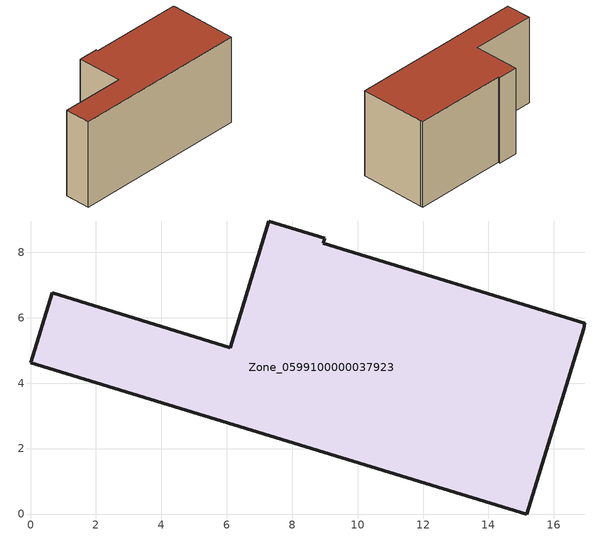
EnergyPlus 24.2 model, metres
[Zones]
Zone_0599100000037923
 floor ground (C_G): 16.91,5.67 15.17,0 0,4.62 0.66,6.76 6.1,5.08 7.29,8.96 9,8.44 8.95,8.28 16.95,5.84 z0
 wall outside (C_F): 9,8.44 7.29,8.96 6.1,5.08 0.66,6.76 0,4.62 15.17,0 16.91,5.67 16.95,5.84 8.95,8.28 9,8.44 z0:7.92
 roof outside (C_R): 16.91,5.67 16.95,5.84 8.95,8.28 9,8.44 7.29,8.96 6.1,5.08 0.66,6.76 0,4.62 15.17,0 z7.92
[BUILDING]
Pand.0599100000037923: North Axis=0; Terrain=City; Loads Convergence Tolerance Value=0.04; Temperature Convergence Tolerance Value=0.4; Solar Distribution=FullExterior; Maximum Number of Warmup Days=25; Minimum Number of Warmup Days=1
[Site:Location]
Rotterdam.The.Hague.AP_ZH_NLD Design_Conditions: Latitude=51.96; Longitude=4.45; Time Zone=1; Elevation=-4.5
[SITE:GROUNDTEMPERATURE:BUILDINGSURFACE]
18, 18, 18, 18, 18, 18, 18, 18, 18, 18, 18, 18
[MATERIAL] Thermal Absorptance=0.9; Solar Absorptance=0.7; Visible Absorptance=0.7
Name | Roughness | Thickness | Conductivity | Density | Specific Heat
G.TI.1975-1991 | MediumSmooth | 0.15 | 0.288461 | 540 | 1210
F.TI.1975-1991 | Rough | 0.3 | 0.230769 | 1920 | 840
R.TI.1975-1991 | MediumRough | 0.2 | 0.153846 | 1500 | 1000
[CONSTRUCTION]
C_G: G.TI.1975-1991
C_F: F.TI.1975-1991
C_R: R.TI.1975-1991
[ZONE]
Zone_0599100000037923: Type=1; Multiplier=1; Ceiling Height=Autocalculate; Volume=Autocalculate; Floor Area=autocalculate; Part of Total Floor Area=Yes
[ZONEINFILTRATION:DESIGNFLOWRATE]
Infil_Zone_0599100000037923: Zone or ZoneList or Space or SpaceList=Zone_0599100000037923; Schedule=AlwaysOn; Design Flow Rate Calculation Method=Flow/Area; Flow Rate per Floor Area=0.003; Constant Term Coefficient=1; Temperature Term Coefficient=0; Velocity Term Coefficient=0; Velocity Squared Term Coefficient=0
[HVACTEMPLATE:ZONE:IDEALLOADSAIRSYSTEM]
Zone_0599100000037923: Maximum Heating Supply Air Temperature=50; Minimum Cooling Supply Air Temperature=13; Maximum Heating Supply Air Humidity Ratio=0.0156; Minimum Cooling Supply Air Humidity Ratio=0.0077; Heating Limit=NoLimit; Cooling Limit=NoLimit; Dehumidification Control Type=ConstantSensibleHeatRatio; Cooling Sensible Heat Ratio=0.7; Dehumidification Setpoint=60; Humidification Control Type=None; Humidification Setpoint=30; Outdoor Air Method=None; Outdoor Air Flow Rate per Person=0.00944; Outdoor Air Flow Rate per Zone Floor Area=0; Outdoor Air Flow Rate per Zone=0; Demand Controlled Ventilation Type=None; Outdoor Air Economizer Type=NoEconomizer; Heat Recovery Type=None; Sensible Heat Recovery Effectiveness=0.7; Latent Heat Recovery Effectiveness=0.65
[ZONECONTROL:THERMOSTAT]
ThermostatControl_Zone_0599100000037923: Zone or ZoneList=Zone_0599100000037923; Control Type Schedule=DualSetpointControlType; Control 1=Thermostat_Zone_0599100000037923; Temperature Difference Between Cutout And Setpoint=0
[THERMOSTATSETPOINT:DUALSETPOINT]
Thermostat_Zone_0599100000037923: Heating Setpoint Temperature Schedule=HeatingSetpoint_Zone_0599100000037923; Cooling Setpoint Temperature Schedule=CoolingSetpoint_Zone_0599100000037923
[SCHEDULE:COMPACT]
HeatingSetpoint_Zone_0599100000037923: Through: 12/31, For: AllDays, Until: 24:00, 21
CoolingSetpoint_Zone_0599100000037923: Through: 12/31, For: AllDays, Until: 24:00, 24
DualSetpointControlType: Through: 12/31, For: AllDays, Until: 24:00, 4
AlwaysOn: Through: 12/31, For: AllDays, Until: 24:00, 1
